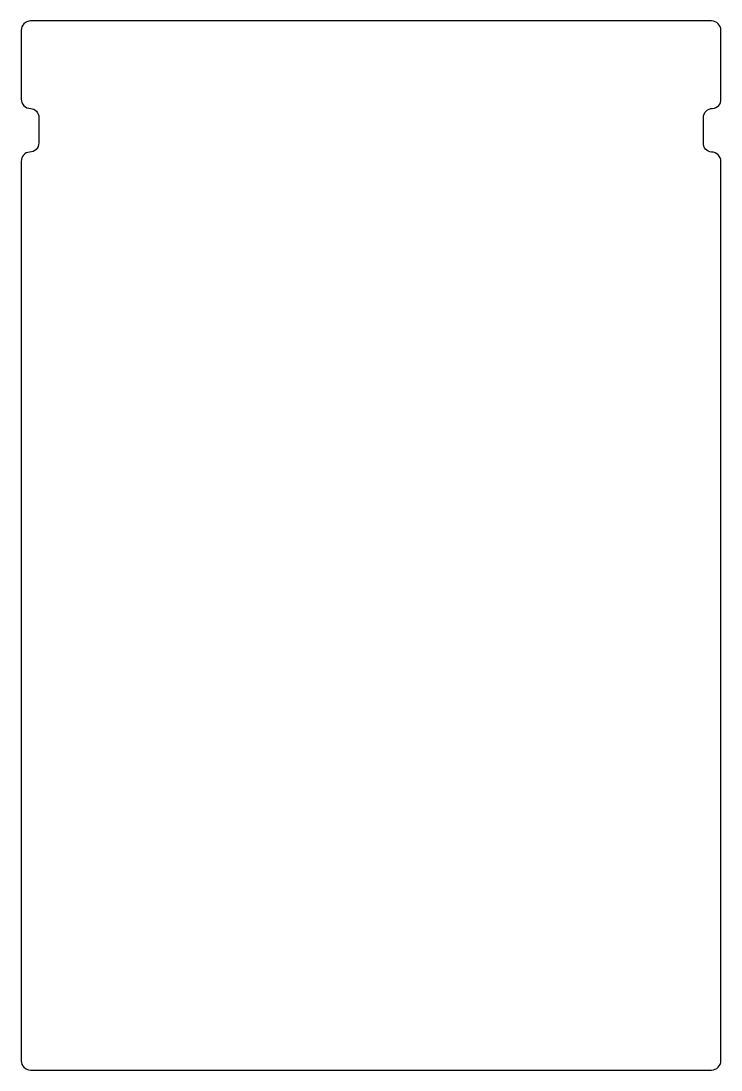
# Model space of a CAD drawing. Extents: x 0 to 80, y 177 to 297.
import ezdxf

# ---------------------------------------------------------------- set-up
doc = ezdxf.new("R2010")
doc.units = 0
doc.layers.add('Layer_1', color=7, linetype='CONTINUOUS')

msp = doc.modelspace()

# ---------------------------------------------------------------- linework, layer by layer
at = {"layer": 'Layer_1', "color": 7}
for points in [[(78.941665, 297), (1.058333, 297)], [(0, 295.941667), (0, 288.058333)], [(79.999998, 288.058333), (79.999998, 295.941667)], [(2, 285.941667), (2, 283.058333)], [(77.999999, 283.058333), (77.999999, 285.941667)], [(0, 280.941667), (0, 178.05833)], [(79.999998, 178.05833), (79.999998, 280.941667)], [(1.058333, 177), (78.941665, 177)]]:
    msp.add_lwpolyline(points, dxfattribs=at)
msp.add_lwpolyline([(0, 295.941667)], close=True, dxfattribs=at)
for points in [[(0.309979, 296.690021), (0.111503, 296.491545), (0, 296.222354), (0, 295.941667)], [(1.058333, 297), (0.777646, 297), (0.508455, 296.888497), (0.309979, 296.690021)], [(79.999998, 295.941667), (79.999998, 296.526168), (79.526166, 297), (78.941665, 297)], [(0, 288.058333), (0, 287.777646), (0.111503, 287.508455), (0.309979, 287.309979)], [(79.748353, 287.334141), (79.92495, 287.532617), (80.015469, 287.793117), (79.999998, 288.058333)], [(0.309979, 287.309979), (0.508455, 287.111503), (0.777646, 287), (1.058333, 287)], [(1.058333, 287), (1.610618, 286.967783), (2.032216, 286.493952), (2, 285.941667)], [(77.999999, 285.941667), (77.999999, 286.526168), (78.473831, 287), (79.058332, 287)], [(79.058332, 287), (79.323548, 287.015471), (79.571756, 287.135665), (79.748353, 287.334141)], [(0.941667, 282), (0.389382, 281.967783), (-0.032216, 281.493952), (0, 280.941667)], [(2, 283.058333), (2, 282.473832), (1.526168, 282), (0.941667, 282)], [(78.941665, 282), (78.389381, 282.032217), (77.967782, 282.506049), (77.999999, 283.058333)], [(79.999998, 280.941667), (79.999998, 281.526168), (79.526166, 282), (78.941665, 282)], [(0, 178.05833), (0.000002, 177.47383), (0.473833, 177), (1.058333, 177)], [(78.941665, 177), (79.526165, 177), (79.999996, 177.47383), (79.999998, 178.05833)]]:
    msp.add_open_spline(points, degree=3, dxfattribs=at)

doc.saveas('drawing.dxf')
